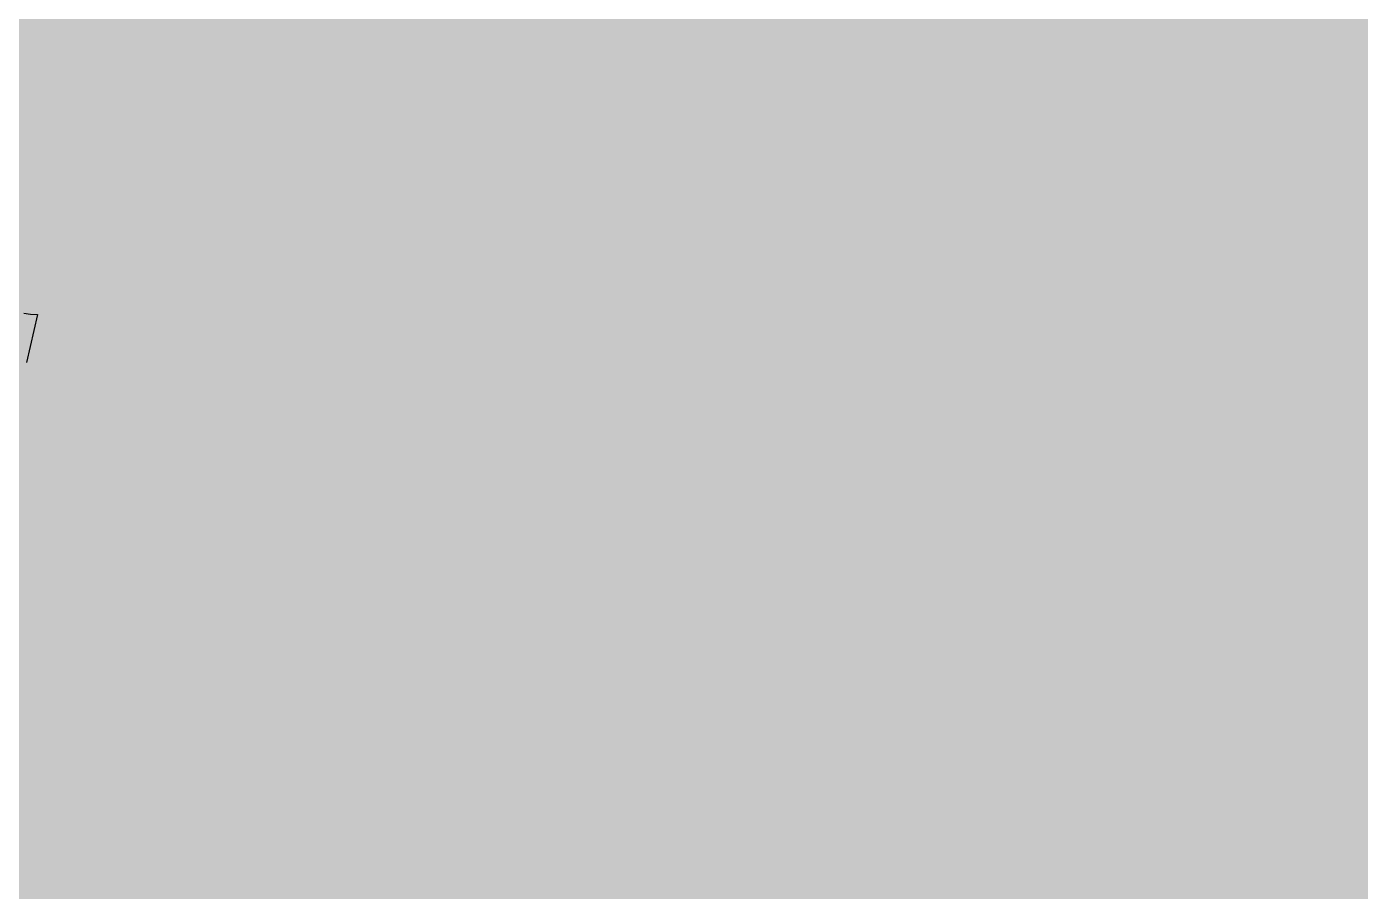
# Model space of a CAD drawing. Header units: millimetres. Extents: x 102.9 to 127.1, y 44.5 to 70.5.
# Drawn here: x 111.57 to 117.14, y 51.69 to 55.3 of the extents above; entities that cross this region are included whole.
import ezdxf

# ---------------------------------------------------------------- set-up
doc = ezdxf.new("R2010")
doc.units = ezdxf.units.MM
for name, color, linetype in [('BottomLayer', 5, 'Continuous'), ('BottomOverlay', 54, 'Continuous'), ('BottomPaste', 16, 'Continuous'), ('BottomSolder', 6, 'Continuous'), ('MultiLayer', 9, 'Continuous'), ('TopLayer', 1, 'Continuous'), ('TopOverlay', 2, 'Continuous'), ('TopPaste', 8, 'Continuous'), ('TopSolder', 216, 'Continuous'), ('ViaHoleLayer', 16, 'Continuous')]:
    doc.layers.add(name, color=color, linetype=linetype)

# ---------------------------------------------------------------- blocks, each defined once
blk = doc.blocks.new('3034_TR_B_12')
at = {"layer": 'BottomLayer', "const_width": 3}
blk.add_lwpolyline([(-1.5, -0.1, 1), (1.5, -0.1, 1)], format="xyb", close=True, dxfattribs=at)
at = {"layer": 'BottomOverlay', "const_width": 0.2}
blk.add_lwpolyline([(10, -0.1, 1), (-10, -0.1, 1)], format="xyb", close=True, dxfattribs=at)
at = {"layer": 'BottomPaste', "const_width": 3}
blk.add_lwpolyline([(-1.5, -0.1, 1), (1.5, -0.1, 1)], format="xyb", close=True, dxfattribs=at)
at = {"layer": 'BottomSolder', "const_width": 3.05}
blk.add_lwpolyline([(-1.525, -0.1, 1), (1.525, -0.1, 1)], format="xyb", close=True, dxfattribs=at)
blk = doc.blocks.new('QFN32_TI_26')
at = {"layer": 'TopLayer', "const_width": 0.28}
for points in [[(0.725, 1.01), (0.725, 0.44)], [(1.225, 1.01), (1.225, 0.44)], [(1.725, 1.01), (1.725, 0.44)], [(2.225, 1.01), (2.225, 0.44)], [(2.725, 1.01), (2.725, 0.44)], [(3.225, 1.01), (3.225, 0.44)], [(3.725, 1.01), (3.725, 0.44)], [(0.725, -3.94), (0.725, -4.51)], [(1.225, -3.94), (1.225, -4.51)], [(1.725, -3.94), (1.725, -4.51)], [(2.225, -3.94), (2.225, -4.51)], [(2.725, -3.94), (2.725, -4.51)], [(3.225, -3.94), (3.225, -4.51)], [(3.725, -3.94), (3.725, -4.51)]]:
    blk.add_lwpolyline(points, dxfattribs=at)
at = {"layer": 'TopLayer', "const_width": 0.14}
for points in [[(0.655, 0.44, 1), (0.795, 0.44, 1)], [(1.155, 0.44, 1), (1.295, 0.44, 1)], [(1.655, 0.44, 1), (1.795, 0.44, 1)], [(2.155, 0.44, 1), (2.295, 0.44, 1)], [(2.655, 0.44, 1), (2.795, 0.44, 1)], [(3.155, 0.44, 1), (3.295, 0.44, 1)], [(3.655, 0.44, 1), (3.795, 0.44, 1)], [(0.655, -3.94, 1), (0.795, -3.94, 1)], [(1.155, -3.94, 1), (1.295, -3.94, 1)], [(1.655, -3.94, 1), (1.795, -3.94, 1)], [(2.155, -3.94, 1), (2.295, -3.94, 1)], [(2.655, -3.94, 1), (2.795, -3.94, 1)], [(3.155, -3.94, 1), (3.295, -3.94, 1)], [(3.655, -3.94, 1), (3.795, -3.94, 1)], [(0.655, -4.51, 1), (0.795, -4.51, 1)], [(1.155, -4.51, 1), (1.295, -4.51, 1)], [(1.655, -4.51, 1), (1.795, -4.51, 1)], [(2.155, -4.51, 1), (2.295, -4.51, 1)], [(2.655, -4.51, 1), (2.795, -4.51, 1)], [(3.155, -4.51, 1), (3.295, -4.51, 1)], [(3.655, -4.51, 1), (3.795, -4.51, 1)]]:
    blk.add_lwpolyline(points, format="xyb", close=True, dxfattribs=at)
at = {"layer": 'TopLayer'}
blk.add_solid([(0.75, -3.475), (4.2, -3.475), (0.75, -0.025), (4.2, -0.025)], dxfattribs=at)
at = {"layer": 'TopOverlay', "const_width": 0.2}
blk.add_lwpolyline([(0.425, -4.35), (-0.05, -4.35)], dxfattribs=at)
at = {"layer": 'TopOverlay', "const_width": 0.1}
blk.add_lwpolyline([(0.375, -4.35, 1), (0.475, -4.35, 1)], format="xyb", close=True, dxfattribs=at)
at = {"layer": 'TopPaste', "const_width": 0.28}
for points in [[(0.725, 1.01), (0.725, 0.44)], [(1.225, 1.01), (1.225, 0.44)], [(1.725, 1.01), (1.725, 0.44)], [(2.225, 1.01), (2.225, 0.44)], [(2.725, 1.01), (2.725, 0.44)], [(3.225, 1.01), (3.225, 0.44)], [(3.725, 1.01), (3.725, 0.44)], [(0.725, -3.94), (0.725, -4.51)], [(1.225, -3.94), (1.225, -4.51)], [(1.725, -3.94), (1.725, -4.51)], [(2.225, -3.94), (2.225, -4.51)], [(2.725, -3.94), (2.725, -4.51)], [(3.225, -3.94), (3.225, -4.51)], [(3.725, -3.94), (3.725, -4.51)]]:
    blk.add_lwpolyline(points, dxfattribs=at)
at = {"layer": 'TopPaste', "const_width": 0.14}
for points in [[(0.655, 0.44, 1), (0.795, 0.44, 1)], [(1.155, 0.44, 1), (1.295, 0.44, 1)], [(1.655, 0.44, 1), (1.795, 0.44, 1)], [(2.155, 0.44, 1), (2.295, 0.44, 1)], [(2.655, 0.44, 1), (2.795, 0.44, 1)], [(3.155, 0.44, 1), (3.295, 0.44, 1)], [(3.655, 0.44, 1), (3.795, 0.44, 1)], [(0.655, -3.94, 1), (0.795, -3.94, 1)], [(1.155, -3.94, 1), (1.295, -3.94, 1)], [(1.655, -3.94, 1), (1.795, -3.94, 1)], [(2.155, -3.94, 1), (2.295, -3.94, 1)], [(2.655, -3.94, 1), (2.795, -3.94, 1)], [(3.155, -3.94, 1), (3.295, -3.94, 1)], [(3.655, -3.94, 1), (3.795, -3.94, 1)], [(0.655, -4.51, 1), (0.795, -4.51, 1)], [(1.155, -4.51, 1), (1.295, -4.51, 1)], [(1.655, -4.51, 1), (1.795, -4.51, 1)], [(2.155, -4.51, 1), (2.295, -4.51, 1)], [(2.655, -4.51, 1), (2.795, -4.51, 1)], [(3.155, -4.51, 1), (3.295, -4.51, 1)], [(3.655, -4.51, 1), (3.795, -4.51, 1)]]:
    blk.add_lwpolyline(points, format="xyb", close=True, dxfattribs=at)
at = {"layer": 'TopPaste'}
blk.add_solid([(0.75, -3.475), (4.2, -3.475), (0.75, -0.025), (4.2, -0.025)], dxfattribs=at)
at = {"layer": 'TopSolder', "const_width": 0.38}
for points in [[(0.725, 1.01), (0.725, 0.44)], [(1.225, 1.01), (1.225, 0.44)], [(1.725, 1.01), (1.725, 0.44)], [(2.225, 1.01), (2.225, 0.44)], [(2.725, 1.01), (2.725, 0.44)], [(3.225, 1.01), (3.225, 0.44)], [(3.725, 1.01), (3.725, 0.44)], [(-0.285, 0), (0.285, 0)], [(-0.285, -0.5), (0.285, -0.5)], [(-0.285, -1), (0.285, -1)], [(-0.285, -1.5), (0.285, -1.5)], [(-0.285, -2), (0.285, -2)], [(-0.285, -2.5), (0.285, -2.5)], [(-0.285, -3), (0.285, -3)], [(-0.285, -3.5), (0.285, -3.5)], [(0.725, -3.94), (0.725, -4.51)], [(1.225, -3.94), (1.225, -4.51)], [(1.725, -3.94), (1.725, -4.51)], [(2.225, -3.94), (2.225, -4.51)], [(2.725, -3.94), (2.725, -4.51)], [(3.225, -3.94), (3.225, -4.51)], [(3.725, -3.94), (3.725, -4.51)]]:
    blk.add_lwpolyline(points, dxfattribs=at)
at = {"layer": 'TopSolder', "const_width": 0.19}
for points in [[(0.63, 0.44, 1), (0.82, 0.44, 1)], [(1.13, 0.44, 1), (1.32, 0.44, 1)], [(1.63, 0.44, 1), (1.82, 0.44, 1)], [(2.13, 0.44, 1), (2.32, 0.44, 1)], [(2.63, 0.44, 1), (2.82, 0.44, 1)], [(3.13, 0.44, 1), (3.32, 0.44, 1)], [(3.63, 0.44, 1), (3.82, 0.44, 1)], [(0.19, 0, 1), (0.38, 0, 1)], [(0.19, -0.5, 1), (0.38, -0.5, 1)], [(0.19, -1, 1), (0.38, -1, 1)], [(0.19, -1.5, 1), (0.38, -1.5, 1)], [(0.19, -2, 1), (0.38, -2, 1)], [(0.19, -2.5, 1), (0.38, -2.5, 1)], [(0.19, -3, 1), (0.38, -3, 1)], [(0.19, -3.5, 1), (0.38, -3.5, 1)], [(0.63, -3.94, 1), (0.82, -3.94, 1)], [(1.13, -3.94, 1), (1.32, -3.94, 1)], [(1.63, -3.94, 1), (1.82, -3.94, 1)], [(2.13, -3.94, 1), (2.32, -3.94, 1)], [(2.63, -3.94, 1), (2.82, -3.94, 1)], [(3.13, -3.94, 1), (3.32, -3.94, 1)], [(3.63, -3.94, 1), (3.82, -3.94, 1)], [(0.63, -4.51, 1), (0.82, -4.51, 1)], [(1.13, -4.51, 1), (1.32, -4.51, 1)], [(1.63, -4.51, 1), (1.82, -4.51, 1)], [(2.13, -4.51, 1), (2.32, -4.51, 1)], [(2.63, -4.51, 1), (2.82, -4.51, 1)], [(3.13, -4.51, 1), (3.32, -4.51, 1)], [(3.63, -4.51, 1), (3.82, -4.51, 1)]]:
    blk.add_lwpolyline(points, format="xyb", close=True, dxfattribs=at)
at = {"layer": 'TopSolder'}
blk.add_solid([(0.7, -3.525), (4.25, -3.525), (0.7, 0.025), (4.25, 0.025)], dxfattribs=at)

msp = doc.modelspace()

# ---------------------------------------------------------------- linework, layer by layer
at = {"layer": 'BottomLayer', "const_width": 0.2}
for points in [[(104.935, 55.3999), (119.2917, 55.3999)], [(104.935, 55.1999), (119.2297, 55.1999)], [(104.935, 54.9999), (119.1342, 54.9999)], [(104.935, 54.7999), (118.9791, 54.7999)], [(111.5736, 54.5999), (118.95, 54.5999)], [(111.7063, 54.3999), (118.95, 54.3999)], [(111.7495, 54.1999), (118.95, 54.1999)], [(111.7239, 53.9999), (118.95, 53.9999)], [(111.7, 51.3278), (111.7, 53.9352)], [(111.7, 53.7999), (118.95, 53.7999)], [(111.7, 53.5999), (118.95, 53.5999)], [(111.7, 53.3999), (118.95, 53.3999)], [(111.7, 53.1999), (118.95, 53.1999)], [(111.7, 52.9999), (118.95, 52.9999)], [(111.7, 52.7999), (118.95, 52.7999)], [(111.7, 52.5999), (118.95, 52.5999)], [(111.7, 52.3999), (118.95, 52.3999)], [(111.7, 52.1999), (118.8517, 52.1999)], [(111.7, 51.9999), (118.5092, 51.9999)], [(111.7, 51.7999), (118.3092, 51.7999)], [(111.7, 51.5999), (118.1092, 51.5999)]]:
    msp.add_lwpolyline(points, dxfattribs=at)
for points in [[(110.6, 53.9352, -1.230022), (111.75, 54.175)], [(111.75, 54.175, -0.103148), (111.7, 53.9352)]]:
    msp.add_lwpolyline(points, format="xyb", dxfattribs=at)
at = {"layer": 'BottomLayer'}
for points, const_width in [([(113.6, 54.525, 1), (113.9, 54.525, 1)], 0.3), ([(116.1, 54.5, 1), (116.4, 54.5, 1)], 0.3), ([(111.5236, 54.5999, 1), (111.6236, 54.5999, 1)], 0.1), ([(111.6563, 54.3999, 1), (111.7563, 54.3999, 1)], 0.1), ([(111.6995, 54.1999, 1), (111.7995, 54.1999, 1)], 0.1), ([(111.7, 54.175, 1), (111.8, 54.175, 1)], 0.1), ([(111.7, 54.175, 1), (111.8, 54.175, 1)], 0.1), ([(111.6739, 53.9999, 1), (111.7739, 53.9999, 1)], 0.1), ([(111.65, 53.9352, 1), (111.75, 53.9352, 1)], 0.1), ([(111.65, 53.9352, 1), (111.75, 53.9352, 1)], 0.1), ([(111.65, 53.7999, 1), (111.75, 53.7999, 1)], 0.1), ([(111.65, 53.5999, 1), (111.75, 53.5999, 1)], 0.1), ([(111.65, 53.3999, 1), (111.75, 53.3999, 1)], 0.1), ([(114.85, 53.25, 1), (115.15, 53.25, 1)], 0.3), ([(111.65, 53.1999, 1), (111.75, 53.1999, 1)], 0.1), ([(111.65, 52.9999, 1), (111.75, 52.9999, 1)], 0.1), ([(111.65, 52.7999, 1), (111.75, 52.7999, 1)], 0.1), ([(111.65, 52.5999, 1), (111.75, 52.5999, 1)], 0.1), ([(111.65, 52.3999, 1), (111.75, 52.3999, 1)], 0.1), ([(111.65, 52.1999, 1), (111.75, 52.1999, 1)], 0.1), ([(113.6, 52, 1), (113.9, 52, 1)], 0.3), ([(116.1, 51.975, 1), (116.4, 51.975, 1)], 0.3), ([(111.65, 51.9999, 1), (111.75, 51.9999, 1)], 0.1), ([(111.65, 51.7999, 1), (111.75, 51.7999, 1)], 0.1), ([(111.65, 51.5999, 1), (111.75, 51.5999, 1)], 0.1)]:
    msp.add_lwpolyline(points, format="xyb", close=True, dxfattribs=dict(at, const_width=const_width))
at = {"layer": 'BottomOverlay'}
for points, const_width in [([(121.475, 54.8, 1), (108.475, 54.8, 1)], 6.9), ([(106.75, 54.8, 1), (110.2, 54.8, 1)], 3.45)]:
    msp.add_lwpolyline(points, format="xyb", close=True, dxfattribs=dict(at, const_width=const_width))
at = {"layer": 'MultiLayer', "const_width": 0.3}
for points in [[(113.6, 54.525, 1), (113.9, 54.525, 1)], [(116.1, 54.5, 1), (116.4, 54.5, 1)], [(114.85, 53.25, 1), (115.15, 53.25, 1)], [(113.6, 52, 1), (113.9, 52, 1)], [(116.1, 51.975, 1), (116.4, 51.975, 1)]]:
    msp.add_lwpolyline(points, format="xyb", close=True, dxfattribs=at)
at = {"layer": 'TopLayer'}
for p, q in [((111.5638, 54.1048), (111.5908, 54.1012)), ((111.6205, 54.1), (111.5737, 53.9)), ((111.5908, 54.1012), (111.6205, 54.1))]:
    msp.add_line(p, q, dxfattribs=at)
at = {"layer": 'TopLayer', "const_width": 0.2}
for points in [[(111.675, 55.1), (113.025, 56.45)], [(107.65, 55.1), (111.675, 55.1)], [(111.3, 54), (112.525, 54)], [(111.475, 53.5), (112.525, 53.5)], [(110.25, 51.45), (111.8, 53)], [(111.8, 53), (112.525, 53)], [(110.425, 51.05), (111.875, 52.5)], [(111.875, 52.5), (112.525, 52.5)], [(110.6, 50.65), (111.95, 52)], [(111.95, 52), (112.525, 52)]]:
    msp.add_lwpolyline(points, dxfattribs=at)
at = {"layer": 'TopLayer'}
for points, const_width in [([(111.625, 55.1, 1), (111.725, 55.1, 1)], 0.1), ([(111.625, 55.1, 1), (111.725, 55.1, 1)], 0.1), ([(113.6, 54.525, 1), (113.9, 54.525, 1)], 0.3), ([(116.1, 54.5, 1), (116.4, 54.5, 1)], 0.3), ([(112.475, 54, 1), (112.575, 54, 1)], 0.1), ([(112.475, 53.5, 1), (112.575, 53.5, 1)], 0.1), ([(114.85, 53.25, 1), (115.15, 53.25, 1)], 0.3), ([(111.75, 53, 1), (111.85, 53, 1)], 0.1), ([(111.75, 53, 1), (111.85, 53, 1)], 0.1), ([(112.475, 53, 1), (112.575, 53, 1)], 0.1), ([(111.825, 52.5, 1), (111.925, 52.5, 1)], 0.1), ([(111.825, 52.5, 1), (111.925, 52.5, 1)], 0.1), ([(112.475, 52.5, 1), (112.575, 52.5, 1)], 0.1), ([(113.6, 52, 1), (113.9, 52, 1)], 0.3), ([(116.1, 51.975, 1), (116.4, 51.975, 1)], 0.3), ([(111.9, 52, 1), (112, 52, 1)], 0.1), ([(111.9, 52, 1), (112, 52, 1)], 0.1), ([(112.475, 52, 1), (112.575, 52, 1)], 0.1)]:
    msp.add_lwpolyline(points, format="xyb", close=True, dxfattribs=dict(at, const_width=const_width))
at = {"layer": 'ViaHoleLayer', "const_width": 0.15}
for points in [[(113.675, 54.525, 1), (113.825, 54.525, 1)], [(116.175, 54.5, 1), (116.325, 54.5, 1)], [(114.925, 53.25, 1), (115.075, 53.25, 1)], [(113.675, 52, 1), (113.825, 52, 1)], [(116.175, 51.975, 1), (116.325, 51.975, 1)]]:
    msp.add_lwpolyline(points, format="xyb", close=True, dxfattribs=at)

# ---------------------------------------------------------------- block references
for name, p, rotation in [('3034_TR_B_12', (115, 54.7), 180), ('QFN32_TI_26', (116.75, 55.725), 270)]:
    msp.add_blockref(name, p, dxfattribs=dict(rotation=rotation))

doc.saveas('drawing.dxf')
